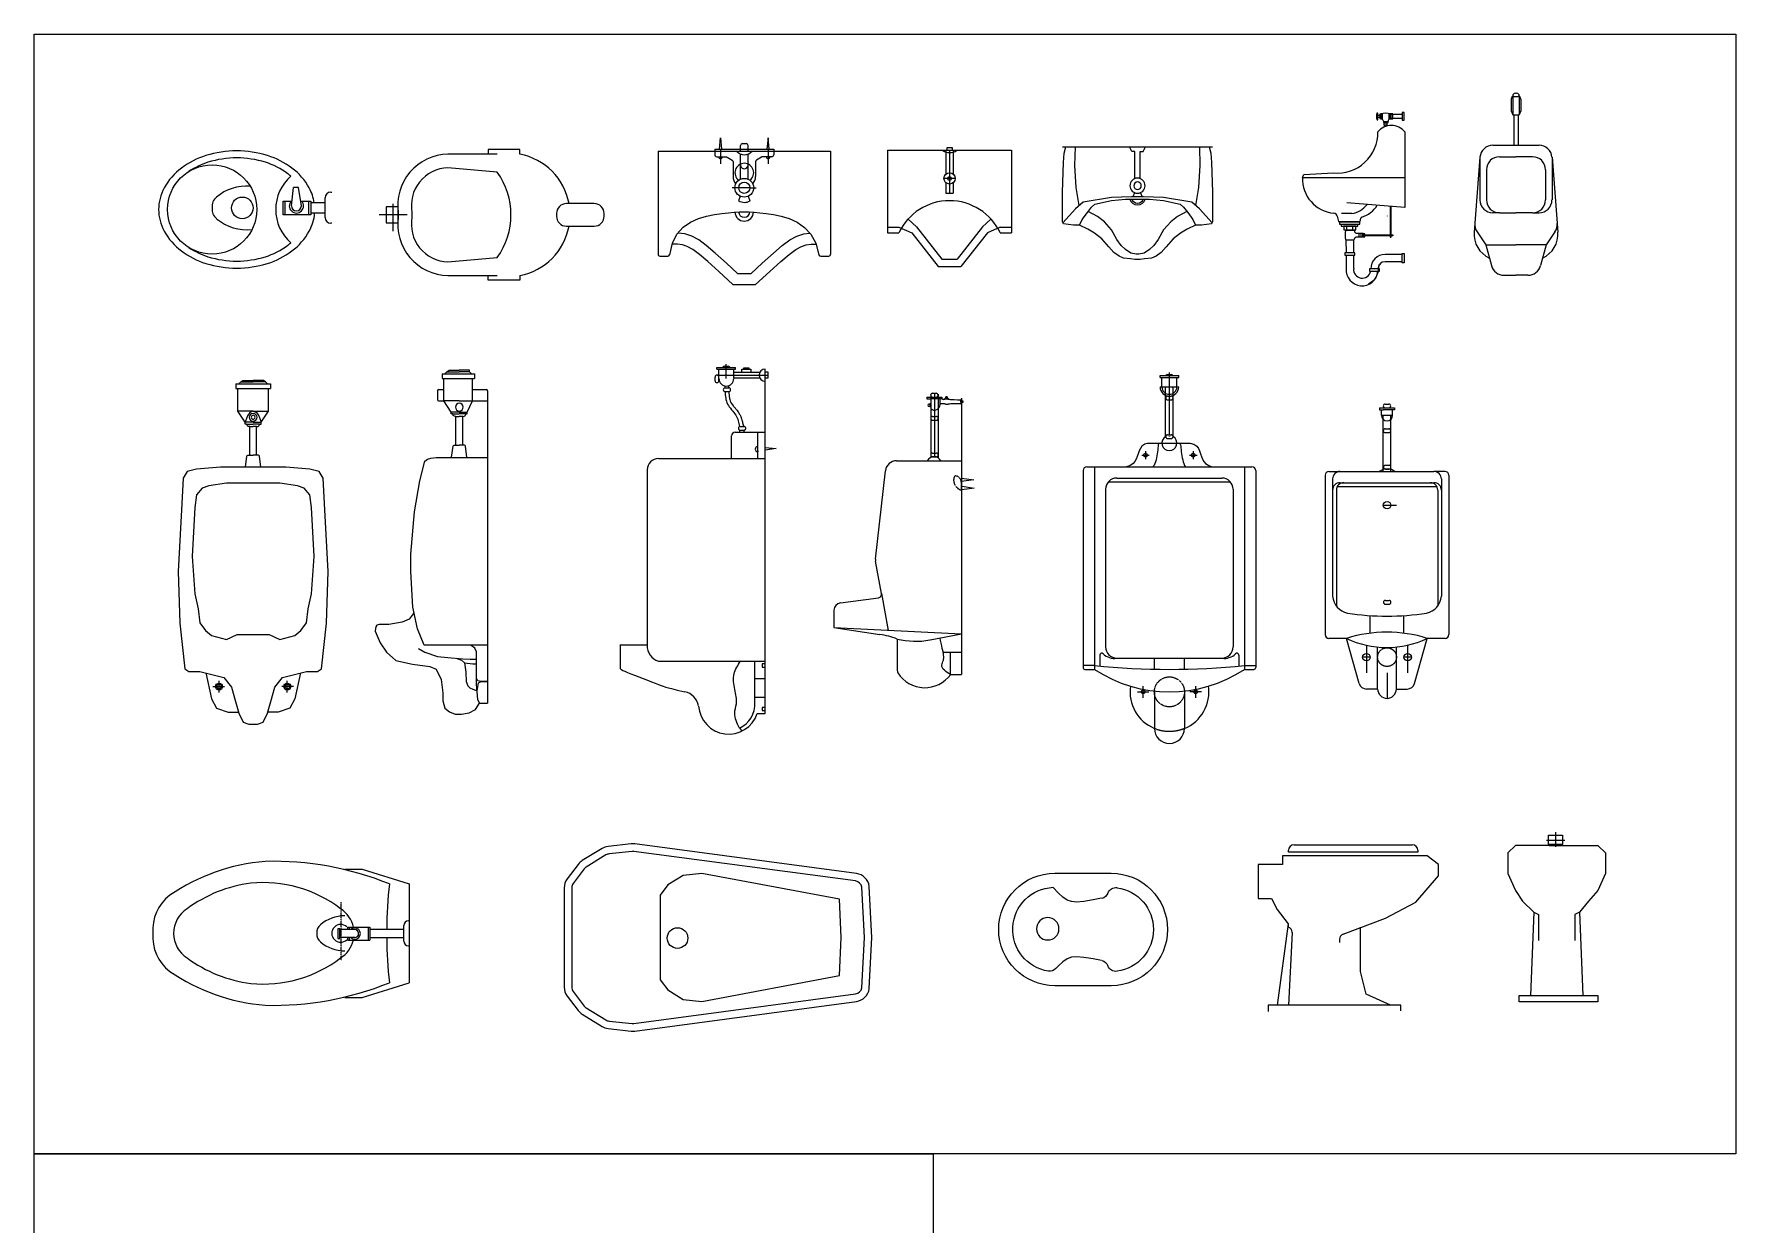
# Model space of a CAD drawing. Header units: inches. Extents: x 242965 to 445791, y 236206 to 423703.
# Drawn here: x 316928 to 321464, y 363710 to 366885 of the extents above; entities that cross this region are included whole.
import ezdxf

# ---------------------------------------------------------------- set-up
doc = ezdxf.new("R2010")
doc.units = ezdxf.units.IN
doc.header["$MEASUREMENT"] = 0
doc.linetypes.add('DASHDOT', pattern=[1, 0.5, -0.25, 0, -0.25])
doc.linetypes.add('HIDDEN', pattern=[0.375, 0.25, -0.125])
doc.layers.add('9', color=251, linetype='Continuous', lineweight=13)
doc.layers.add('TOVL', color=9, linetype='Continuous')

# ---------------------------------------------------------------- blocks, each defined once
blk = doc.blocks.new('A$C06A06DA5')
for p, q in [((314.7, 336), (182.7, 336)), ((374.7, 348), (290.7, 348)), ((290.7, 348), (290.7, 336)), ((374.7, 335.7), (374.7, 348)), ((314.7, 288), (182.7, 299.5)), ((36.4, 203.6), (36.4, 130.7)), ((0, 175.3), (74.9, 175.3)), ((50.7, 180), (50.7, 168)), ((87.2, 180), (87.2, 168)), ((182.7, 48.5), (314.7, 60)), ((182.7, 12), (314.7, 12)), ((290.7, 0), (290.7, 12)), ((374.7, 12.3), (374.7, 0)), ((374.7, 0), (290.7, 0))]:
    blk.add_line(p, q)
blk.add_lwpolyline([(50.6, 195.5), (18.2, 195.5), (18.2, 153), (50.6, 153)], close=True)
blk.add_lwpolyline([(573.1, 204), (499, 204, 0.414214), (472.6, 177.6), (472.6, 170.4, 0.414214), (499, 144), (573.1, 144, 0.414214), (599.5, 170.4), (599.5, 177.6, 0.414214)], format="xyb", close=True)
for centre, radius, start, end in [((186.5, 199), 137.1, 91.577, 187.9502), ((344, 174), 164.6, 10.4995, 79.2573), ((186.6, 198.5), 101, 92.1918, 190.5515), ((155.1, 174), 196.1, 324.4623, 35.5377), ((186.5, 149), 137.1, 172.0498, 268.423), ((186.6, 149.5), 101, 169.4485, 267.8082), ((344, 174), 164.6, 280.7427, 349.5005)]:
    blk.add_arc(centre, radius, start, end)
blk = doc.blocks.new('A$C56D65572')
for p, q in [((163.5, 361), (166.5, 391)), ((166.5, 391), (169.5, 361)), ((220, 356), (220, 371)), ((225, 376), (235, 376)), ((240, 356), (240, 371)), ((293.5, 391), (290.5, 361)), ((296.5, 361), (293.5, 391)), ((0, 356), (460, 356)), ((0, 356), (0, 81)), ((151.5, 361), (308.5, 361)), ((151.5, 361), (151.5, 346)), ((166.5, 361), (166.5, 322.3)), ((200, 327.6), (200, 288.3)), ((220, 281.2), (220, 348)), ((240, 281.2), (240, 347.9)), ((260, 327.6), (260, 288.3)), ((293.5, 361), (293.5, 322.3)), ((308.5, 361), (308.5, 346)), ((460, 356), (460, 81)), ((245, 258.3), (197.7, 258.3)), ((219.3, 235.7), (214.9, 223.6)), ((240.7, 235.7), (245.1, 223.6)), ((245, 258.3), (261.4, 258.3)), ((107.6, 176.3), (129.4, 182.8)), ((129.4, 182.8), (150.8, 187)), ((150.8, 187), (170.5, 189.8)), ((170.5, 189.8), (187.8, 191.8)), ((187.8, 191.8), (203, 193.3)), ((203, 193.3), (216.8, 194.1)), ((216.8, 194.1), (229.8, 194.4)), ((229.8, 194.4), (242.8, 194.1)), ((242.8, 194.1), (256.5, 193.2)), ((256.5, 193.2), (271.4, 191.7)), ((271.4, 191.7), (288.2, 189.6)), ((288.2, 189.6), (307.5, 186.7)), ((307.5, 186.7), (328.3, 182.4)), ((328.3, 182.4), (349.7, 175.9)), ((50.6, 134.5), (67, 153)), ((67, 153), (86.4, 166.7)), ((86.4, 166.7), (107.6, 176.3)), ((349.7, 175.9), (370.7, 166.2)), ((370.7, 166.2), (390.1, 152.6)), ((390.1, 152.6), (407, 134.1)), ((31.1, 79.6), (38.2, 110.3)), ((38.2, 110.3), (50.6, 134.5)), ((407, 134.1), (420.3, 110.1)), ((420.3, 110.1), (428.9, 79.6)), ((5, 76), (26.3, 76)), ((5, 76), (26.3, 76)), ((433.7, 76), (455, 76)), ((211.6, 30), (248.4, 30)), ((199.8, 0), (260.2, 0))]:
    blk.add_line(p, q)
for points in [[(156.5, 341), (181.6, 341, -0.14153), (184.3, 340.2), (197.7, 331.8, -0.257583), (200, 327.6), (200, 288.3)], [(303.5, 341), (278.4, 341, 0.14153), (275.7, 340.2), (262.3, 331.8, 0.257583), (260, 327.6), (260, 288.3)]]:
    blk.add_lwpolyline(points, format="xyb")
for points in [[(211.6, 30), (182.5, 57.1), (152.6, 84.1), (128.8, 104.2), (108.7, 119), (90, 129.3), (71.7, 135.3), (54.1, 137.6), (53.3, 137.6)], [(248.4, 30), (277.5, 57.1), (307.4, 84.1), (331.2, 104.2), (351.3, 119), (370, 129.3), (388.3, 135.3), (404, 137.4)], [(199.8, 0), (162.2, 35), (132.9, 61.5), (110.2, 80.6), (92.5, 93.6), (77.9, 101.7), (65, 106), (51.9, 107.6), (37, 107.9)], [(260.2, 0), (297.8, 35), (327.1, 61.5), (349.8, 80.6), (367.5, 93.6), (382.1, 101.7), (395, 106), (408.1, 107.6), (420.9, 107.9)]]:
    blk.add_lwpolyline(points)
for radius in [25, 15]:
    blk.add_circle((230, 258.3), radius)
for centre, radius, start, end in [((225, 371), 5, 90, 180), ((235, 371), 5, 0, 90), ((156.5, 346), 5, 180, 270), ((166.5, 341), 5, 180, 0), ((230, 298.4), 25, 306.7416, 233.2584), ((230.1, 372.9), 26.8, 218.9134, 321.0866), ((230, 319.1), 10.2, 167.6079, 12.3921), ((293.5, 341), 5, 180, 0), ((303.5, 346), 5, 270, 0), ((230, 288.3), 30, 180, 220.7514), ((230, 288.3), 30, 319.2486, 0), ((229.8, 194.4), 25, 182.353, 357.4397), ((230.5, 248.9), 29.7, 238.3703, 299.8209), ((229.8, 194.4), 15, 181.5234, 358.6085), ((5, 81), 5, 180, 270), ((26.3, 81), 5, 270, 343.285), ((433.7, 81), 5, 196.715, 270), ((455, 81), 5, 270, 0)]:
    blk.add_arc(centre, radius, start, end)
blk = doc.blocks.new('A$C2C426C56')
for p, q in [((0, 310), (330, 310)), ((0, 310), (0, 90)), ((155, 310), (155, 246.2)), ((165, 310), (165, 195.4)), ((175, 310), (175, 246.2)), ((330, 310), (330, 90)), ((180, 235.1), (150, 235.1)), ((155, 223.9), (155, 195.4)), ((155, 195.4), (175, 195.4)), ((175, 223.9), (175, 195.4)), ((0, 105), (30, 105)), ((300, 105), (330, 105)), ((0, 90), (30, 90)), ((300, 90), (330, 90)), ((144.7, 20), (185.3, 20)), ((135, 0), (195, 0))]:
    blk.add_line(p, q)
for points in [[(172.5, 310), (172.5, 316.6), (157.9, 316.6), (157.9, 310)], [(30, 105), (64.2, 90), (135, 0)], [(54.7, 126.9), (76.8, 106.3), (144.7, 20)], [(275.3, 126.9), (253.2, 106.3), (185.3, 20)], [(300, 105), (265.8, 90), (195, 0)]]:
    blk.add_lwpolyline(points)
for radius in [15, 5]:
    blk.add_circle((165, 235.1), radius)
for centre, radius, start, end in [((165.4, 335.4), 31.5, 233.9379, 306.0621), ((165, 26.5), 149.2, 25.2004, 154.7996)]:
    blk.add_arc(centre, radius, start, end)
blk = doc.blocks.new('A$C69415AFC')
for p, q in [((185, 288.1), (178.3, 300)), ((192.8, 288.1), (185, 288.1)), ((192.8, 215.5), (192.8, 288.1)), ((207.2, 215.5), (207.2, 288.1)), ((207.2, 288.1), (215, 288.1)), ((215, 288.1), (221.7, 300))]:
    blk.add_line(p, q)
for points in [[(390.6, 300), (395.1, 283.5), (397.6, 258.6), (400, 179.4), (400, 100.9), (397.6, 95), (370.6, 91.4), (354.5, 91.9), (332, 80.8), (314.6, 69.8), (294.8, 55.1), (276.4, 33.5), (263.1, 18.4), (249.3, 8.7), (237.3, 3.8), (218.7, 1.3), (207.2, 0), (200, 0), (192.8, 0), (181.3, 1.3), (162.7, 3.8), (150.7, 8.7), (136.9, 18.4), (123.6, 33.5), (105.2, 55.1), (85.4, 69.8), (68, 80.8), (45.5, 91.9), (29.4, 91.4), (2.4, 95), (0, 100.9), (0, 179.4), (2.4, 258.6), (4.9, 283.5), (9.4, 300)], [(0, 300), (200, 300), (400, 300)], [(44.9, 143.7), (36.2, 192.2), (33.1, 250.3), (34.3, 300)], [(355.1, 143.7), (363.8, 192.2), (366.9, 250.3), (365.7, 300)], [(398.8, 98), (365, 134.7), (344.6, 153.2), (269.2, 165.4), (216.2, 167.3), (200, 167.3), (183.8, 167.3), (130.8, 165.4), (55.4, 153.2), (35, 134.7), (1.2, 98)], [(45.5, 91.9), (52.9, 106.6), (66.3, 125.2), (77.8, 139.2), (86.1, 147.5), (130.8, 157.1), (167.9, 160.9), (200, 160.9), (232.1, 160.9), (269.2, 157.1), (313.9, 147.5), (322.2, 139.2), (333.7, 125.2), (347.1, 106.6), (354.5, 91.9)], [(192.2, 178.1), (187.3, 167.3)], [(207.8, 178.1), (212.7, 167.3)], [(331.4, 127.9), (306.9, 114.3), (288.4, 100.2), (269.2, 79.2), (255.1, 53.6), (243.6, 37), (232.1, 26.8), (218.1, 17.2), (203.4, 14), (200, 14), (196.6, 14), (181.9, 17.2), (167.9, 26.8), (156.4, 37), (144.9, 53.6), (130.8, 79.2), (111.6, 100.2), (93.1, 114.3), (68.6, 127.9)]]:
    blk.add_lwpolyline(points)
for points in [[(200, 176.6, 1), (200, 216.8, 1)], [(200, 206.8, 1), (200, 186.6, 1)]]:
    blk.add_lwpolyline(points, format="xyb", close=True)
for points in [[(179.2, 160.9, 0.329592), (200, 145.5, 0.329592), (220.8, 160.9, 0.329592)], [(184.5, 160.9, 0.30411), (200, 150.5, 0.30411), (215.5, 160.9)]]:
    blk.add_lwpolyline(points, format="xyb")
blk = doc.blocks.new('A$C2C8B6309')
for p, q in [((225.9, 460.3), (223.9, 460.3)), ((225.9, 442.4), (225.9, 460.3)), ((225.9, 454.6), (230.5, 454.6)), ((225.9, 449.4), (225.9, 453.9)), ((230.5, 454.6), (230.5, 448.7)), ((233.7, 458.6), (233.7, 444.5)), ((237, 458.6), (237, 444.1)), ((256, 444.1), (256, 458.6)), ((259.3, 444.5), (259.3, 458.1)), ((290, 456.5), (259.3, 456.5)), ((223.9, 442.4), (225.9, 442.4)), ((230.5, 448.7), (225.9, 448.7)), ((233.7, 444.5), (235.8, 444.5)), ((240.3, 439), (240.3, 435.2)), ((240.3, 437.6), (252.7, 437.6)), ((240.3, 435.2), (252.7, 435.2)), ((243, 423.7), (243, 429.1)), ((249.2, 425.9), (249.2, 429.1)), ((252.7, 435.2), (252.7, 439)), ((257.2, 444.5), (259.3, 444.5)), ((290, 446.1), (259.3, 446.1)), ((297.5, 409.9), (297.5, 208.8)), ((0, 288.6), (0, 288.6)), ((24.6, 288.6), (27.9, 296.4)), ((24.6, 288.6), (297.5, 288.6)), ((27.9, 296.4), (107.7, 300.6)), ((117.5, 185.3), (121, 171)), ((156.5, 192.8), (129, 192.8)), ((297.5, 208.8), (143.3, 220.8)), ((258.6, 211.8), (258.6, 136.1)), ((261.4, 136.1), (261.4, 211.7)), ((121, 171), (178.3, 171)), ((137.5, 159), (137.5, 158.5)), ((163.1, 147.2), (139.5, 147.2)), ((141, 148.9), (141, 147.2)), ((143.1, 148.9), (143.1, 158.5)), ((158.8, 148.9), (158.8, 158.5)), ((161.1, 148.9), (161.1, 147.2)), ((163.1, 146.1), (163.1, 147.2)), ((163.9, 159), (163.9, 158.5)), ((167.7, 140.4), (186.6, 140.4)), ((174.9, 140.4), (174.9, 129.4)), ((178.3, 171), (180.6, 180.1)), ((180.1, 140.4), (180.1, 129.4)), ((184.7, 140.4), (184.7, 129.4)), ((186.6, 140.4), (186.6, 129.4)), ((139.5, 122), (161.3, 122)), ((140.3, 122), (141, 87.7)), ((160.5, 122), (161.1, 87.7)), ((186.6, 129.4), (167.1, 129.4)), ((191.2, 136.1), (243.6, 136.1)), ((243.6, 132.8), (191.2, 132.8)), ((243.6, 136.1), (265.1, 136.1)), ((265.1, 132.8), (243.6, 132.8)), ((258.6, 132.8), (258.6, 129.5)), ((258.6, 129.5), (261.4, 129.5)), ((261.4, 129.5), (261.4, 132.8)), ((265.1, 136.1), (265.1, 132.8)), ((141, 81.8), (141, 46)), ((161.1, 81.8), (161.1, 46)), ((228, 56.9), (225.2, 34.2)), ((290.7, 83.3), (244.9, 83.3)), ((290.7, 64.1), (244.9, 64.1)), ((209.9, 10.3), (200.2, 4.2)), ((206.6, 39.3), (206.6, 37.3)), ((206.6, 37.3), (206.6, 38.7)), ((225.8, 39.3), (225.8, 38.7))]:
    blk.add_line(p, q)
for points in [[(232.4, 446.1), (232.4, 457.2), (230.5, 457.2), (230.5, 446.1)], [(260.6, 457.9), (260.6, 444.8), (265.1, 444.8), (265.1, 457.9)], [(295.9, 441.6), (295.9, 461.5), (290, 461.5), (290, 441.6)], [(241.6, 433.7), (241.6, 429.1), (250.8, 429.1), (250.8, 433.7)], [(123.3, 169.8), (123.3, 164.1), (177.7, 164.1), (177.7, 169.8)], [(127.8, 163), (127.8, 159), (172.6, 159), (172.6, 163)], [(135.3, 158.5), (135.3, 148.9), (166.7, 148.9), (166.7, 158.5)], [(187.3, 138.7), (187.3, 130.8), (191.2, 130.8), (191.2, 138.7)], [(137.6, 87.7), (137.6, 81.8), (164.4, 81.8), (164.4, 87.7)], [(295.9, 86.4), (295.9, 60.9), (290.7, 60.9), (290.7, 86.4)], [(203, 45.2), (203, 39.3), (229.8, 39.3), (229.8, 45.2)]]:
    blk.add_lwpolyline(points, close=True)
blk.add_polyline3d([(209.9, 10.3, 0), (220.3, 20.5, 0), (225.2, 34.2, 0)])
for centre, radius, start, end in [((247.6, 451.3), 26, 161.3382, 198.2804), ((223.9, 459.3), 1.04, 90, 161.3382), ((245.5, 404.8), 55, 75.4745, 102.282), ((117, 408.9), 108.7, 265.125, 0.5352), ((223.9, 443.5), 1.04, 198.2804, 270), ((261.6, 382.3), 45.3, 37.5229, 142.4771), ((234.8, 439.1), 5.45, 358.586, 79.9978), ((258.2, 439.1), 5.45, 100.0022, 181.414), ((116.4, 284.9), 91.9, 177.6768, 264.9746), ((108, 183.6), 9.7, 9.9394, 87.7175), ((148, 252.6), 60.5, 278.0637, 323.515), ((183.5, 180.1), 2.87, 101.1358, 180), ((162.2, 252.1), 72.3, 286.6563, 328.6735), ((246.9, 186.1), 4.5, 350.7844, 0), ((195.1, 134.5), 57, 167.0992, 192.5845), ((168.8, 146), 5.72, 178.4268, 258.5382), ((171.1, 120.3), 9.91, 113.5688, 170.0837), ((183.4, 42.4), 42.5, 175.1413, 355.0093), ((184, 43.3), 23, 173.3959, 348.3353), ((244.9, 44.9), 38.3, 90, 180), ((244.9, 44.9), 19.1, 90, 180)]:
    blk.add_arc(centre, radius, start, end)
blk = doc.blocks.new('A$C1FBA6419')
for p, q in [((178.5, 907.4), (178.5, 895)), ((264.9, 907.4), (264.9, 895)), ((166.1, 862), (166.1, 838)), ((169.1, 865), (183.5, 865)), ((259.9, 865), (297, 865)), ((300, 862), (300, 29.1)), ((169.1, 835), (185.6, 835)), ((224.4, 835), (183.5, 835)), ((224.4, 835), (259.9, 835)), ((259.9, 835), (300, 835)), ((224.4, 805), (203, 805)), ((224.4, 805), (245.8, 805)), ((255.9, 182.9), (245.9, 184)), ((265.8, 176.2), (255.9, 182.9)), ((216.4, 148.9), (230.4, 144.1)), ((230.4, 144.1), (238.1, 136.4)), ((238.1, 136.4), (260.3, 134.2)), ((253.6, 146.3), (270.3, 146.3)), ((270.3, 166.3), (265.8, 176.2)), ((270.3, 80), (270.3, 166.3)), ((260.3, 134.2), (270.3, 134.2)), ((270.3, 95.5), (270.3, 114.3)), ((273.6, 88.8), (270.3, 95.5)), ((180.1, 56.4), (180.1, 35.7)), ((263.6, 75.5), (263.6, 75.5)), ((273.6, 39), (270.3, 80)), ((271.7, 61.9), (275.8, 83.3)), ((282.4, 86.6), (273.6, 88.8)), ((275.8, 83.3), (282.4, 86.6)), ((282.4, 86.6), (300, 86.6)), ((300, 86.6), (282.4, 86.6)), ((180.1, 35.7), (186.1, 15.8)), ((186.1, 15.8), (198.3, 5.8)), ((198.3, 5.8), (213.8, 0)), ((230.4, 0), (250.3, 3.6)), ((250.3, 3.6), (268, 12.5)), ((268, 12.5), (278, 29.1)), ((278, 29.1), (273.6, 39)), ((278, 29.1), (300, 29.1)), ((213.8, 0), (230.4, 0))]:
    blk.add_line(p, q)
for points in [[(178.5, 907.4), (224.4, 907.4), (264.9, 907.4)], [(186.2, 907.4), (191.4, 912.6), (224.4, 912.6)], [(191.4, 912.6), (197.1, 916.8), (224.4, 916.8)], [(252, 912.6), (251.7, 916.8), (224.4, 916.8)], [(257.2, 907.4), (252, 912.6), (224.4, 912.6)], [(178.5, 895), (224.4, 895), (264.9, 895)], [(207.1, 800.2), (203, 800.2), (203, 805), (183.5, 835), (183.5, 895)], [(241.7, 800.2), (245.8, 800.2), (245.8, 805), (259.9, 835), (259.9, 895)], [(215.3, 793.4), (211.2, 793.9), (208, 796.1), (207.1, 800.2), (224.4, 800.2)], [(215.3, 717.1), (215.3, 793.4), (224.4, 793.4)], [(233.5, 793.4), (237.6, 793.9), (240.8, 796.1), (241.7, 800.2), (224.4, 800.2)], [(233.5, 717.1), (233.5, 793.4), (224.4, 793.4)], [(300, 184), (130.9, 184), (112.8, 227.1), (100.7, 285.5), (95, 380.1), (95, 426.4), (104.7, 539.1), (118.8, 621.7), (132.6, 674.2), (139.6, 680), (148.2, 682.7), (162.6, 684), (300, 684)], [(103.7, 271.2), (90.7, 253.3), (72.5, 245.2), (36.3, 239.2), (11, 239), (4.9, 236.9), (1.8, 232.9), (1, 228.1), (0, 221.6), (13.4, 190.5), (30.7, 165.6), (55.6, 142.6), (99.6, 133), (145.6, 127.3), (162.8, 119.6), (176.3, 92.8), (180.1, 56.4)], [(116.1, 175.2), (132.8, 164.8), (166.2, 154.1), (193.9, 150.8), (233.7, 147.5), (253.6, 146.3)], [(238.1, 136.4), (241.8, 112.1), (243, 87.4), (247.2, 75.6), (252.8, 70), (260.4, 66.2), (268, 63.9), (271.5, 64.3)]]:
    blk.add_lwpolyline(points)
for points in [[(204, 685), (207.7, 714.5, -0.378986), (210.6, 717.1), (224.4, 717.1)], [(244.8, 685), (241.2, 714.5, 0.378986), (238.2, 717.1), (224.4, 717.1)]]:
    blk.add_lwpolyline(points, format="xyb")
for centre, radius, start, end in [((169.1, 862), 3, 90, 180), ((297, 862), 3, 0, 90), ((169.1, 838), 3, 180, 270), ((224.4, 818.4), 10.3, 90, 270), ((224.4, 818.4), 10.3, 270, 90)]:
    blk.add_arc(centre, radius, start, end)
blk = doc.blocks.new('A$C16D67182')
for p, q in [((259.1, 977.5), (308.9, 977.5)), ((259.1, 972.5), (259.1, 977.5)), ((259.1, 972.5), (308.9, 972.5)), ((264.1, 940.9), (264.1, 972.5)), ((264.1, 956.6), (394.7, 956.6)), ((279, 980.2), (288.9, 980.2)), ((284, 947.5), (284, 985.6)), ((303.9, 949.4), (303.9, 972.5)), ((303.9, 964.4), (373.6, 964.4)), ((308.9, 972.5), (308.9, 977.5)), ((387.7, 54.8), (387.7, 972.7)), ((254.2, 941.8), (254.2, 951.6)), ((254.2, 941.8), (254.2, 949.9)), ((264.2, 941.8), (264.2, 951.6)), ((280.8, 922.9), (280.8, 928)), ((280.8, 922.9), (288.9, 922.9)), ((280.8, 922.9), (290.6, 922.9)), ((280.8, 912.9), (290.6, 912.9)), ((290.8, 922.9), (290.8, 928.9)), ((303.9, 949.4), (373.2, 949.4)), ((321.2, 819.9), (331.1, 819.9)), ((297.7, 734.5), (297.7, 794.5)), ((307.7, 804.5), (387.7, 804.5)), ((319.6, 809.9), (319.6, 804.5)), ((321.2, 809.9), (331.1, 809.9)), ((331.1, 809.9), (331.1, 804.5)), ((367.7, 734.5), (367.7, 804.5)), ((103.1, 734.5), (387.7, 734.5)), ((367.7, 766), (369, 765.9)), ((369.9, 753.4), (367.7, 753.1)), ((387.7, 764.1), (416.7, 761.3)), ((416.7, 761.3), (387.7, 756.4)), ((73.1, 704.5), (73.1, 236.5)), ((73.1, 236.5), (0, 236.5)), ((1.9, 173.5), (1.9, 236.5)), ((103.1, 194.5), (387.7, 194.5)), ((360.3, 84.2), (360.3, 194.5)), ((1.9, 173.5), (4.6, 171.7)), ((4.6, 171.7), (8.6, 169.6)), ((8.6, 169.6), (13.9, 167.2)), ((13.9, 167.2), (20.9, 164.3)), ((20.9, 164.3), (29.6, 160.8)), ((29.6, 160.8), (39.7, 156.8)), ((39.7, 156.8), (50.8, 152.4)), ((50.8, 152.4), (62.3, 148)), ((62.3, 148), (73.8, 143.5)), ((73.8, 143.5), (84.8, 139.3)), ((84.8, 139.3), (94.8, 135.5)), ((387.7, 147), (360.3, 147)), ((94.8, 135.5), (103.4, 132.2)), ((103.4, 132.2), (110.2, 129.6)), ((110.2, 129.6), (115.6, 127.6)), ((115.6, 127.6), (119.8, 126)), ((119.8, 126), (123.3, 124.8)), ((123.3, 124.8), (126.5, 123.9)), ((126.5, 123.9), (129.8, 123)), ((129.8, 123), (133.5, 122.1)), ((133.5, 122.1), (138.1, 121)), ((138.1, 121), (143.8, 119.7)), ((143.8, 119.7), (150.5, 118.1)), ((150.5, 118.1), (157.9, 116.3)), ((157.9, 116.3), (165.6, 114.4)), ((165.6, 114.4), (173.3, 112.5)), ((387.7, 97.6), (360.3, 97.6)), ((366.4, 54.8), (387.7, 54.8)), ((318.8, 16), (325.8, 8.3))]:
    blk.add_line(p, q)
for points in [[(325.7, 964.4), (325.7, 972.6), (349.1, 972.6), (349.1, 964.4)], [(331.1, 972.6), (331.1, 976), (344, 976), (344, 972.6)], [(387.7, 965.1), (394.7, 965.1), (394.7, 948.4), (387.7, 948.4)], [(387.7, 187.2), (379.3, 187.2), (379.3, 178.4), (387.7, 178.4)], [(387.7, 71.1), (379.3, 71.1), (379.3, 62.3), (387.7, 62.3)]]:
    blk.add_lwpolyline(points)
for centre, radius, start, end in [((259.2, 951.6), 5, 0, 180), ((279, 975.2), 5, 90, 151.8332), ((288.9, 975.2), 5, 28.1668, 90), ((387.7, 956.6), 16.2, 90, 270), ((259.2, 941.8), 5, 180, 0), ((284, 947.5), 19.8, 180, 0), ((280.8, 917.9), 5, 90, 270), ((290.6, 917.9), 5, 270, 90), ((321.2, 814.9), 5, 90, 270), ((331.1, 814.9), 5, 270, 90), ((307.7, 794.5), 10, 90, 180), ((103.1, 704.5), 30, 90, 180), ((367.7, 759.5), 6.48, 90, 270), ((115.4, 235), 42.3, 177.9322, 253.1432), ((164, 66.4), 47.1, 10.2743, 78.6136), ((290.3, 80.1), 80.2, 183.8488, 341.5746), ((290.3, 80.1), 70.2, 293.9354, 3.3039)]:
    blk.add_arc(centre, radius, start, end)
for points in [[(280.8, 912.9), (287.2, 879.6), (309.5, 849.8), (319.6, 819.6)], [(318.8, 16), (306.5, 55.9), (310.8, 80.3), (306.5, 119.1), (305, 160.7), (322.3, 194.5)]]:
    blk.add_spline(points, degree=3)
blk.add_open_spline([(290.8, 912.9), (291, 909.7), (291.2, 906.6), (291.8, 900.5), (292.1, 897.5), (293.1, 892.4), (293.7, 890.3), (294.6, 887.5), (294.9, 886.7), (295.4, 885.5), (295.6, 885), (296.1, 884.2), (296.2, 883.8), (296.7, 883.1), (296.9, 882.7), (297.6, 881.5), (298.1, 880.7), (299.8, 878.2), (301.2, 876.4), (304.3, 872.6), (306, 870.7), (309.5, 866.6), (311.4, 864.4), (314.2, 860.8), (315.2, 859.4), (316.7, 857.2), (317.2, 856.5), (318, 855.1), (318.4, 854.5), (319.1, 853.2), (319.5, 852.6), (320.5, 850.7), (321.1, 849.4), (322.8, 845.5), (323.8, 842.9), (325.5, 837.7), (326.2, 835.2), (327.8, 828.9), (328.6, 825.3), (329.4, 821.8)], degree=3, knots=[0.582152, 0.582152, 0.582152, 0.582152, 9.86686, 9.86686, 19.73372, 19.73372, 27.858623, 27.858623, 31.061551, 31.061551, 33.210301, 33.210301, 34.96852, 34.96852, 36.726738, 36.726738, 40.243176, 40.243176, 48.038059, 48.038059, 55.832943, 55.832943, 63.627827, 63.627827, 68.171887, 68.171887, 70.411912, 70.411912, 72.246639, 72.246639, 74.081366, 74.081366, 77.75082, 77.75082, 85.089729, 85.089729, 92.428638, 92.428638, 103.016292, 103.016292, 103.016292, 103.016292])
blk = doc.blocks.new('A$C71854752')
for p, q in [((247.7, 774.2), (247.7, 769.2)), ((247.7, 774.2), (277.7, 774.2)), ((257.8, 781.9), (257.8, 613.3)), ((262.7, 784.3), (272.6, 784.3)), ((262.7, 784.3), (270.8, 784.3)), ((262.7, 774.3), (272.6, 774.3)), ((267.8, 781.9), (267.8, 615)), ((277.7, 774.2), (287.7, 774.2)), ((277.8, 781.9), (277.8, 612.2)), ((287.7, 774.2), (287.7, 769.2)), ((247.7, 769.2), (257.7, 769.2)), ((277.7, 769.2), (257.7, 769.2)), ((287.7, 769.2), (277.7, 769.2)), ((282.7, 754.6), (282.7, 769.2)), ((340.3, 770.9), (340.3, 34.4)), ((263, 722.7), (272.9, 722.7)), ((263, 722.7), (271.1, 722.7)), ((263, 712.7), (272.9, 712.7)), ((167, 604.6), (340.3, 604.6)), ((263, 625), (272.9, 625)), ((263, 625), (271.1, 625)), ((263, 615), (272.9, 615)), ((110.6, 342.2), (137.2, 578)), ((126.9, 250.7), (110.7, 336.8)), ((17.3, 225.6), (118.4, 239.3)), ((126.9, 250.7), (144, 152.3)), ((0, 205.8), (0, 159.6)), ((0, 159.6), (340.3, 143.4)), ((0, 159.6), (122.4, 141.5)), ((256, 126.7), (340.3, 143.4)), ((168.5, 129.2), (168.5, 47.5)), ((168.5, 121.6), (168.5, 47.5)), ((340.3, 92.9), (291.3, 92.9)), ((311, 34.4), (311, 92.6)), ((311, 34.4), (340.3, 34.4))]:
    blk.add_line(p, q)
for points in [[(282.7, 757.5), (286.4, 757.4), (289.5, 757.3), (291.8, 757), (293.7, 756.8), (295.1, 756.5), (296.3, 756.1), (297.2, 755.8), (298, 755.6), (298.7, 755.4), (299.5, 755.2), (300.3, 755.1), (301, 755.1), (301.8, 755.1), (302.6, 755.2), (303.4, 755.4), (304.2, 755.6), (305.1, 755.8), (306.3, 756.1), (308.3, 756.5), (311.2, 756.8), (315.6, 757), (321.6, 757.3), (329.8, 757.4), (337.6, 757.5)], [(287.7, 769.2), (289.4, 768.6), (291, 768.3), (292.3, 768.2), (293.3, 768.3), (294.3, 768.5), (295.1, 768.7), (295.9, 769), (296.7, 769.3), (297.5, 769.5), (298.3, 769.7), (299.1, 769.8), (299.9, 769.8), (300.7, 769.8), (301.5, 769.7), (302.3, 769.5), (303.1, 769.3), (303.9, 769), (305.1, 768.7), (307, 768.3), (309.9, 768), (314.4, 767.7), (320.7, 767.5), (329.2, 767.3), (337.9, 767.3)], [(340.3, 764.5), (343.1, 764.5), (343.1, 759.7), (340.3, 759.7)], [(340.3, 558.4), (372.4, 553.4), (339.4, 549.1)], [(341.5, 536.7), (373.6, 531.7), (340.6, 527.4)]]:
    blk.add_lwpolyline(points)
for centre, radius, start, end in [((262.7, 779.3), 5, 90, 270), ((272.6, 779.3), 5, 270, 90), ((300.2, 766), 6.35, 23.7, 156.7685), ((300, 772.3), 2.9, 348.4977, 195.3748), ((253.4, 752.6), 3.19, 55.2765, 310.274), ((259.9, 752.9), 5.22, 113.8604, 246.1396), ((267.7, 754.6), 15, 228.6774, 0), ((349.7, 762), 12.9, 136.7514, 223.2486), ((263, 717.7), 5, 90, 270), ((272.9, 717.7), 5, 270, 90), ((167, 574.6), 30, 90, 173.5744), ((266.8, 594.6), 20.7, 28.8951, 151.1049), ((263, 620), 5, 90, 270), ((272.9, 620), 5, 270, 90), ((130.5, 339.7), 20, 172.875, 188.3257), ((117.1, 249.2), 10, 277.7081, 8.3257), ((20, 205.8), 20, 97.7081, 180), ((93.7, -58.5), 202, 68.2678, 81.8337), ((218.1, 338.2), 214.8, 256.646, 280.1402), ((188.5, 47.5), 20, 180, 204.4192), ((242.3, 84.7), 85.2, 212.2949, 323.7933)]:
    blk.add_arc(centre, radius, start, end)
at = {"linetype": 'HIDDEN'}
blk.add_spline([(339.5, 540.4), (335.7, 557.8), (322.1, 563.3), (319, 554), (328.9, 532.3), (338.2, 526.8), (340.1, 539.8)], degree=3, dxfattribs=at)
blk.add_spline([(311, 34.4), (287.5, 59.7), (291.7, 72.9), (288.7, 103.6), (283, 132.1)], degree=3)
blk = doc.blocks.new('A$C729A2026')
for p, q in [((98.9, 469.7, -500), (98.9, 438.2, -500)), ((103.1, 476.1, -500), (103.1, 427.7, -500)), ((120.4, 476.1, -500), (120.4, 427.7, -500)), ((124.6, 469.7, -500), (124.6, 438.2, -500)), ((98.9, 438.2, -500), (103.1, 427.7, -500)), ((103.1, 427.7, -500), (120.4, 427.7, -500)), ((106.1, 427.7, -500), (106.1, 346.5, -500)), ((117.4, 427.7, -500), (117.4, 346.5, -500)), ((124.6, 438.2, -500), (120.4, 427.7, -500)), ((50.2, 346.5, -500), (173.2, 346.5, -500)), ((15.7, 314.6, -500), (0, 114.7, -500)), ((15.7, 314.6, -500), (15.7, 200.9, -500)), ((33, 281.2, -500), (33, 200.9, -500)), ((67.6, 315.8, -500), (111.7, 315.8, -500)), ((155.8, 315.8, -500), (111.7, 315.8, -500)), ((190.5, 281.2, -500), (190.5, 200.9, -500)), ((207.8, 314.6, -500), (223.5, 114.7, -500)), ((207.8, 314.6, -500), (207.8, 200.9, -500)), ((67.6, 166.3, -500), (50.3, 166.3, -500)), ((67.6, 166.3, -500), (111.7, 166.3, -500)), ((155.8, 166.3, -500), (111.7, 166.3, -500)), ((155.8, 166.3, -500), (173.1, 166.3, -500)), ((7.9, 115.7, -500), (31.5, 81.4, -500)), ((215.6, 115.7, -500), (191.9, 81.4, -500)), ((31.5, 81.4, -500), (46.5, 25.7, -500)), ((31.5, 81.4, -500), (111.7, 81.4, -500)), ((191.9, 81.4, -500), (111.7, 81.4, -500)), ((191.9, 81.4, -500), (177, 25.7, -500)), ((80, 0, -500), (111.7, 0, -500)), ((143.5, 0, -500), (111.7, 0, -500))]:
    blk.add_line(p, q)
for centre, radius, start, end in [((50.2, 311.8, -500), 34.6, 90, 175.5162), ((173.2, 311.8, -500), 34.6, 4.4838, 90), ((67.6, 281.2, -500), 34.6, 90, 180), ((155.8, 281.2, -500), 34.6, 0, 90), ((50.3, 200.9, -500), 34.6, 180, 270), ((67.6, 200.9, -500), 34.6, 180, 270), ((155.8, 200.9, -500), 34.6, 270, 0), ((173.1, 200.9, -500), 34.6, 270, 0), ((36.4, 135.4, -500), 34.6, 175.5162, 214.5948), ((187.1, 135.4, -500), 34.6, 325.4052, 4.4838), ((69.1, 109.3, -500), 69.3, 175.5162, 246.1404), ((154.4, 109.3, -500), 69.3, 293.8596, 4.4838), ((80, 34.6, -500), 34.6, 195.0191, 270), ((143.5, 34.6, -500), 34.6, 270, 344.9809)]:
    blk.add_arc(centre, radius, start, end)
at = {"layer": 'TOVL'}
for p, q in [((103.1, 478.2, -500), (103.1, 476.6, -500)), ((105.8, 476.6, -500), (117.6, 476.6, -500)), ((110, 485.1, -500), (113.5, 485.1, -500)), ((120.4, 478.2, -500), (120.4, 476.6, -500))]:
    blk.add_line(p, q, dxfattribs=at)
for centre, start, end in [((105.8, 469.7, -500), 90, 180), ((110, 478.2, -500), 90, 180), ((113.5, 478.2, -500), 360, 90), ((117.6, 469.7, -500), 360, 90)]:
    blk.add_arc(centre, 6.93, start, end, dxfattribs=at)
blk = doc.blocks.new('A$C29083AC7')
for p, q in [((154.1, 907.4), (154.1, 895)), ((245.9, 907.4), (245.9, 895)), ((200, 835), (159.1, 835)), ((200, 835), (240.9, 835)), ((200, 805), (178.6, 805)), ((200, 805), (221.4, 805)), ((92.8, 100.4), (123.3, 100.4)), ((109.1, 84.5), (109.1, 115.9)), ((307.2, 100.4), (276.7, 100.4)), ((290.9, 84.5), (290.9, 115.9))]:
    blk.add_line(p, q)
for points in [[(154.1, 907.4), (200, 907.4), (245.9, 907.4)], [(161.8, 907.4), (167, 912.6), (200, 912.6)], [(167, 912.6), (172.7, 916.8), (200, 916.8)], [(233, 912.6), (227.3, 916.8), (200, 916.8)], [(238.2, 907.4), (233, 912.6), (200, 912.6)], [(154.1, 895), (200, 895), (245.9, 895)], [(182.7, 800.2), (178.6, 800.2), (178.6, 805), (159.1, 835), (159.1, 895)], [(217.3, 800.2), (221.4, 800.2), (221.4, 805), (240.9, 835), (240.9, 895)], [(200, 835), (191.4, 830.9), (185.2, 822), (182.3, 814.9), (179.8, 808.3), (178.6, 805)], [(200, 835), (208.6, 830.9), (214.8, 822), (217.7, 814.9), (220.2, 808.3), (221.4, 805)], [(190.9, 793.4), (186.8, 793.9), (183.6, 796.1), (182.7, 800.2), (200, 800.2)], [(190.9, 717.1), (190.9, 793.4), (200, 793.4)], [(209.1, 793.4), (213.2, 793.9), (216.4, 796.1), (217.3, 800.2), (200, 800.2)], [(209.1, 717.1), (209.1, 793.4), (200, 793.4)], [(73.9, 136.9), (88.8, 67.7), (102.1, 43.3), (133.2, 32.2), (161.4, 32.2)], [(326.1, 136.9), (311.2, 67.7), (297.9, 43.3), (266.8, 32.2), (238.6, 32.2)]]:
    blk.add_lwpolyline(points)
for points in [[(200, 0), (211.3, 0), (226.9, 5.6), (238, 30), (246.9, 61.1), (258, 98.8), (277.9, 125), (342.3, 140.9), (371.2, 140.9), (382.3, 147.6), (395.6, 269.7), (400, 407.2), (391.2, 571.5), (386.7, 655.8), (375.6, 673.5), (351.2, 680.2), (286.8, 685), (200, 685), (113.2, 685), (48.8, 680.2), (24.4, 673.5), (13.3, 655.8), (8.8, 571.5), (0, 407.2), (4.4, 269.7), (17.7, 147.6), (28.8, 140.9), (57.7, 140.9), (122.1, 125), (142, 98.8), (153.1, 61.1), (162, 30), (173.1, 5.6), (188.7, 0)], [(200, 642.5), (128.7, 642.5), (82.1, 635.8), (64.3, 629.2), (48.8, 611.4), (44.4, 578.1), (37.7, 447.2), (44.4, 347.3), (53.2, 307.8), (57.7, 270.1), (73.2, 250.1), (88.8, 236.8), (128.7, 225.7), (157.6, 239), (200, 239), (242.4, 239), (271.3, 225.7), (311.2, 236.8), (326.8, 250.1), (342.3, 270.1), (346.8, 307.8), (355.6, 347.3), (362.3, 447.2), (355.6, 578.1), (351.2, 611.4), (335.7, 629.2), (317.9, 635.8), (271.3, 642.5)]]:
    blk.add_lwpolyline(points, close=True)
for points in [[(179.6, 685), (183.2, 714.5, -0.378986), (186.2, 717.1), (200, 717.1)], [(220.4, 685), (216.8, 714.5, 0.378986), (213.8, 717.1), (200, 717.1)]]:
    blk.add_lwpolyline(points, format="xyb")
for centre, radius in [((109.1, 100.4), 9.34), ((109.1, 100.4), 6.34), ((290.9, 100.4), 9.34), ((290.9, 100.4), 6.34)]:
    blk.add_circle(centre, radius)
for radius, start, end in [(10.3, 90, 270), (5.27, 90, 270), (10.3, 270, 90), (5.27, 270, 90)]:
    blk.add_arc((200, 818.4), radius, start, end)
blk = doc.blocks.new('A$C442A5462')
for p, q in [((283.2, 132.7, -500), (287.4, 172, -500)), ((298, 172, -500), (287.4, 172, -500)), ((304.5, 132.7, -500), (298, 172, -500)), ((354.9, 108, -500), (354.9, 150.1, -500)), ((367, 162.3, -500), (369.4, 162.3, -500)), ((265.3, 143.1, -500), (283.2, 143.1, -500)), ((265.3, 113.6, -500), (265.3, 143.1, -500)), ((324.4, 113.6, -500), (265.3, 113.6, -500)), ((269.9, 113.6, -500), (269.9, 143.1, -500)), ((304.5, 143.1, -500), (324.4, 143.1, -500)), ((319.9, 143.1, -500), (319.8, 113.6, -500)), ((324.4, 143.1, -500), (324.4, 113.6, -500)), ((354.9, 139.4, -500), (324.4, 139.4, -500)), ((354.9, 117.3, -500), (324.4, 117.3, -500)), ((369.4, 95.9, -500), (367, 95.9, -500))]:
    blk.add_line(p, q)
at = {"elevation": -500}
for points in [[(331.9, 139.4, 0.088181), (321.2, 170.9, 0.106057), (284.3, 213.4, 0.085827), (232.2, 240, 0.075509), (166.5, 250, 0.075509), (100.9, 240, 0.085827), (48.8, 213.4, 0.106057), (11.8, 170.9, 0.126726), (0, 125, 0.126726), (11.8, 79.1, 0.106057), (48.8, 36.6, 0.085827), (100.9, 10, 0.075509), (166.5, 0, 0.075509)], [(281.7, 196.2, 0.017476), (275.3, 201.4, 0.085827), (227.7, 225.7, 0.075509), (166.5, 235, 0.075509), (105.3, 225.7, 0.072574), (64.5, 206.2, 0.039619)], [(166.5, 0, 0.075509), (232.2, 10, 0.085827), (284.3, 36.6, 0.106057), (321.2, 79.1, 0.106073), (332.7, 117.3, 0.126726)], [(64.5, 43.8, 0.072574), (105.3, 24.3, 0.075509), (166.5, 15, 0.075509)], [(166.5, 15, 0.075509), (227.7, 24.3, 0.085827), (275.3, 48.6, 0.017476), (281.7, 53.8, 0.126726)]]:
    blk.add_lwpolyline(points, format="xyb", dxfattribs=at)
for centre, radius in [((114.1, 125, -500), 95.1), ((178.5, 128.4, -500), 23.1)]:
    blk.add_circle(centre, radius)
for centre, radius, start, end in [((344.8, 125, -500), 95.1, 131.563, 228.437), ((140.5, 131, -500), 26.6, 129.8111, 184.9288), ((188.7, 73.2, -500), 101.9, 86.446, 129.8111), ((367, 150.1, -500), 12.2, 90, 180), ((140.5, 125.9, -500), 26.6, 175.0712, 230.1889), ((293.8, 132.7, -500), 15.2, 136.8143, 43.1857), ((293.8, 132.7, -500), 10.6, 180, 0), ((188.7, 183.7, -500), 101.9, 230.1889, 275.818), ((367, 108, -500), 12.2, 180, 270)]:
    blk.add_arc(centre, radius, start, end)
blk = doc.blocks.new('A$C1D8715BA')
for p, q in [((205.2, 980.4), (255, 980.4)), ((205.2, 975.4), (205.2, 980.4)), ((205.2, 975.4), (255, 975.4)), ((210.2, 950.4), (210.2, 975.4)), ((225.1, 983), (234.9, 983)), ((230, 950.4), (230, 988.5)), ((250, 950.4), (250, 975.4)), ((255, 975.4), (255, 980.4)), ((205.2, 950.4), (254.8, 950.4)), ((220, 817.7), (220, 950.4)), ((225.1, 925.8), (234.9, 925.8)), ((225.1, 915.8), (234.9, 915.8)), ((230, 822), (230, 950.4)), ((240, 817.7), (240, 950.4)), ((225.1, 822.7), (234.9, 822.7)), ((166.5, 778.9), (166.5, 758.1)), ((174.7, 800.4), (205.1, 800.4)), ((205.1, 800.4), (285.3, 800.4)), ((225.1, 812.7), (234.9, 812.7)), ((293.5, 778.9), (293.5, 758.1)), ((0, 727.4), (0, 202.4)), ((10, 737.4), (184.8, 737.4)), ((30, 737.4), (30, 197.4)), ((156.4, 768.4), (176.5, 768.4)), ((184.8, 737.4), (450, 737.4)), ((283.5, 768.4), (303.8, 768.4)), ((430, 737.4), (430, 197.4)), ((460, 727.4), (460, 202.4)), ((67.6, 697.4), (392.4, 697.4)), ((90, 707.4), (370, 707.4)), ((60, 677.4), (60, 257.4)), ((400, 677.4), (400, 257.4)), ((45, 235.5), (45, 205.9)), ((90, 227.4), (370, 227.4)), ((190, 197.8), (190, 227.4)), ((270, 197.8), (270, 227.4)), ((415, 235.5), (415, 205.9)), ((30, 207.4), (0, 207.4)), ((5, 197.4), (30, 197.4)), ((430, 207.4), (460, 207.4)), ((430, 197.4), (455, 197.4)), ((144.7, 137.4), (175.3, 137.4)), ((160, 121.8), (160, 152.4)), ((190, 139.6), (190, 40.3)), ((270, 139.6), (270, 40.3)), ((315.3, 137.4), (284.7, 137.4)), ((300, 121.8), (300, 152.4))]:
    blk.add_line(p, q)
for centre in [(166.5, 768.4), (293.5, 768.4), (160, 137.4), (300, 137.4)]:
    blk.add_circle(centre, 5)
at = {"linetype": 'HIDDEN'}
blk.add_circle((230, 137.4), 40, dxfattribs=at)
for centre, radius, start, end in [((225.1, 978), 5, 90, 151.8332), ((234.9, 978), 5, 28.1668, 90), ((230, 950.4), 24.8, 180, 0), ((230, 950.4), 19.8, 180, 0), ((225.1, 920.8), 5, 90, 270), ((234.9, 920.8), 5, 170.3919, 189.6081), ((225.1, 920.8), 5, 350.3919, 9.6081), ((234.9, 920.8), 5, 270, 90), ((230, 800.4), 20, 119.7677, 60.2323), ((225.1, 817.7), 5, 90, 270), ((234.9, 817.7), 5, 170.3919, 189.6081), ((225.1, 817.7), 5, 350.3919, 9.6081), ((234.9, 817.7), 5, 270, 90), ((205.1, 795.4), 5, 90, 176.5679), ((254.9, 795.4), 5, 3.4321, 90), ((10, 727.4), 10, 90, 180), ((184.8, 742.4), 5, 270, 339.4045), ((275.2, 742.4), 5, 200.5955, 270), ((450, 727.4), 10, 0, 90), ((90, 677.4), 30, 90, 180), ((370, 677.4), 30, 0, 90), ((50, 235.5), 5, 44.0449, 180), ((82.5, 267), 40.3, 224.0449, 280.6643), ((90, 257.4), 30, 180, 270), ((370, 257.4), 30, 270, 0), ((377.5, 267), 40.3, 259.3357, 315.9551), ((410, 235.5), 5, 0, 135.9551), ((5, 202.4), 5, 180, 270), ((230, 2202.4), 2005, 264.2752, 275.7248), ((230, 500.7), 363.3, 236.6015, 303.3985), ((455, 202.4), 5, 270, 0), ((230.2, 137.1), 105, 171.6919, 247.4767), ((230.2, 137.1), 105, 292.2622, 9.1057), ((230, 40), 40, 180, 0)]:
    blk.add_arc(centre, radius, start, end)
blk.add_arc((230, 137.4), 105, 247.6073, 292.3927, dxfattribs=at)
for points in [[(174.7, 800.4), (162, 796.3), (133.4, 745.9), (116, 737.4)], [(285.3, 800.4), (298, 796.3), (326.6, 745.9), (344, 737.4)]]:
    blk.add_spline(points, degree=3)
for points in [[(200.1, 795.7), (199.9, 793.1), (198.8, 776.2), (195.7, 757.5), (190.1, 742.4), (189.5, 740.6)], [(259.9, 795.7), (260.1, 793.1), (261.2, 776.2), (264.3, 757.5), (269.9, 742.4), (270.5, 740.6)]]:
    blk.add_open_spline(points, degree=3, knots=[4.711393, 4.711393, 4.711393, 4.711393, 12.625454, 55.270979, 60.906145, 60.906145, 60.906145, 60.906145])
blk = doc.blocks.new('A$C527C5817')
for p, q in [((145, 774.6), (175, 774.6)), ((145, 774.6), (145, 769.6)), ((160, 784.6), (169.9, 784.6)), ((160, 784.6), (168.1, 784.6)), ((160, 774.6), (169.9, 774.6)), ((175, 774.6), (185, 774.6)), ((185, 774.6), (185, 769.6)), ((145, 769.6), (155, 769.6)), ((150, 755), (150, 769.6)), ((150, 755), (180, 755)), ((175, 769.6), (155, 769.6)), ((155, 605), (155, 755)), ((185, 769.6), (175, 769.6)), ((175, 605), (175, 755)), ((180, 755), (180, 769.6)), ((160, 718.6), (169.9, 718.6)), ((160, 718.6), (168.1, 718.6)), ((160, 708.6), (169.9, 708.6)), ((0, 595), (0, 170)), ((10, 605), (40, 605)), ((40, 605), (290, 605)), ((160.6, 621.4), (170.4, 621.4)), ((160.6, 621.4), (168.7, 621.4)), ((160.6, 611.4), (170.4, 611.4)), ((320, 605), (290, 605)), ((330, 595), (330, 170)), ((20, 585), (20, 555)), ((20, 555), (20, 272.2)), ((30, 555), (30, 246.1)), ((32.7, 565), (297.3, 565)), ((40, 575), (290, 575)), ((300, 555), (300, 246.1)), ((310, 585), (310, 555)), ((310, 555), (310, 272.2)), ((155, 515), (190, 515)), ((160.6, 261.2), (170.4, 261.2)), ((160.6, 261.2), (168.7, 261.2)), ((160.6, 251.2), (170.4, 251.2)), ((120, 173.8), (120, 220.7)), ((210, 173.7), (210, 220.7)), ((56.7, 160), (10, 160)), ((91.1, 39.5), (56.7, 160)), ((110, 141.6), (110, 68.1)), ((140, 25), (140, 136.7)), ((190, 25), (190, 136.8)), ((220, 141.8), (220, 68.1)), ((238.1, 39.5), (272.3, 160)), ((320, 160), (272.3, 160)), ((120, 110), (100, 110)), ((230, 110), (210, 110)), ((165, 68.1), (165, 0)), ((140, 25), (110.3, 25)), ((190, 25), (218.9, 25))]:
    blk.add_line(p, q)
for centre in [(165, 515), (110, 110), (220, 110)]:
    blk.add_circle(centre, 10)
at = {"linetype": 'HIDDEN'}
blk.add_circle((165, 110), 25, dxfattribs=at)
for centre, radius, start, end in [((160, 779.6), 5, 90, 270), ((169.9, 779.6), 5, 270, 90), ((165, 755), 15, 180, 0), ((160, 713.6), 5, 90, 270), ((169.9, 713.6), 5, 270, 90), ((10, 595), 10, 90, 180), ((40, 585), 20, 90, 180), ((165.6, 573.1), 38.3, 56.4807, 123.5193), ((160.6, 616.4), 5, 90, 270), ((170.4, 616.4), 5, 270, 90), ((290, 585), 20, 0, 90), ((320, 595), 10, 0, 90), ((40, 555), 20, 90, 180), ((50, 555), 20, 90, 180), ((280, 555), 20, 0, 90), ((290, 555), 20, 360, 90), ((69.5, 276.1), 49.6, 184.5578, 258.3083), ((260.5, 276.1), 49.6, 281.6917, 355.4422), ((165, 892.8), 673.6, 260.9824, 279.0176), ((160.6, 256.2), 5, 90, 270), ((170.4, 256.2), 5, 270, 90), ((10, 170), 10, 180, 270), ((164.5, -182.3), 358.9, 72.5165, 107.4835), ((164.5, 385.3), 249.8, 244.4285, 295.5715), ((320, 170), 10, 270, 0), ((110.3, 45), 20, 195.9346, 270), ((165, 25), 25, 180, 0), ((218.9, 45), 20, 270, 344.1544)]:
    blk.add_arc(centre, radius, start, end)
blk = doc.blocks.new('A$C4E18090C')
for p, q in [((510.9, 363.1), (557.3, 362.4)), ((557.3, 362.4), (682.4, 323.4)), ((682.4, 323.4), (682.4, 60)), ((498.3, 201.6), (498.3, 180.3)), ((537.6, 201.6), (498.3, 201.6)), ((519.3, 201.6), (519.3, 208)), ((519.3, 208), (578.3, 208)), ((523.8, 201.6), (523.8, 208)), ((573.8, 208), (573.7, 173.9)), ((578.3, 208), (578.3, 173.9)), ((668.4, 202), (578.3, 202)), ((668.4, 170.7), (668.4, 212.7)), ((537.6, 180.3), (498.3, 180.3)), ((519.3, 173.9), (519.3, 180.3)), ((519.3, 173.9), (578.3, 173.9)), ((523.8, 173.9), (523.8, 180.3)), ((668.4, 179.9), (578.3, 179.9)), ((557.3, 21), (682.4, 60)), ((510.9, 20.3), (557.3, 21))]:
    blk.add_line(p, q)
at = {"linetype": 'DASHDOT'}
blk.add_line((501.2, 119), (501.2, 274.6), dxfattribs=at)
blk.add_lwpolyline([(492.3, 203.8), (492.3, 178.1), (498.3, 178.1), (498.3, 203.8)], close=True)
for centre, radius, start, end in [((341.4, -139.4), 524.5, 94.6374, 124.4478), ((322.5, -430.3), 814, 67.8037, 91.6557), ((307.5, -36.3), 364.7, 97.4042, 126.4205), ((293.8, -12.6), 339.6, 52.5946, 95.6396), ((1590.2, 209.8), 966.8, 173.2487, 180.4577), ((114.5, 201.8), 114.9, 127.3914, 185.0553), ((132.6, 191.7), 77.6, 122.4421, 237.5579), ((511.5, 136.5), 101.9, 90.1343, 129.8111), ((458.5, 191.7), 77.6, 12.1353, 57.5579), ((114.5, 181.6), 114.9, 174.9447, 232.6086), ((463.3, 194.3), 26.6, 129.8111, 184.9288), ((463.3, 189.1), 26.6, 175.0712, 230.1889), ((500.2, 191.7), 23.7, 45.8467, 314.1533), ((537.6, 191), 15.2, 226.8143, 133.1857), ((537.6, 191), 10.6, 270, 90), ((680.6, 212.7), 12.2, 90, 180), ((511.5, 246.9), 101.9, 230.1889, 269.8657), ((458.5, 191.7), 77.6, 302.4421, 346.7558), ((1590.2, 173.6), 966.8, 179.6298, 186.7513), ((680.6, 170.7), 12.2, 180, 270), ((307.5, 419.7), 364.7, 233.5795, 262.5958), ((293.8, 396), 339.6, 264.3604, 307.4054), ((341.4, 522.8), 524.5, 235.5522, 265.3626), ((322.5, 813.7), 814, 268.3443, 292.1963)]:
    blk.add_arc(centre, radius, start, end)
blk = doc.blocks.new('A$C6F084E38')
for points in [[(48.2, 454.5, 0.093654), (37.2, 444.5), (8.1, 406, 0.16336), (0, 381.9), (0, 249.7), (0, 117.5, 0.16336), (8.1, 93.4), (37.2, 54.9, 0.093654), (48.2, 44.9), (100.8, 12.7, 0.110316), (117.3, 7), (178.9, 0.2, 0.060838), (188.6, 0.3), (778.8, 79.3, 0.336691), (813.1, 113.4), (820, 249.7), (813.1, 386, 0.336691), (778.8, 420.1), (188.6, 499.1, 0.060838), (178.9, 499.2), (117.3, 492.4, 0.110316), (100.8, 486.7)], [(58.7, 437.4, 0.093654), (53.2, 432.4), (24.1, 394, 0.16336), (20, 381.9), (20, 117.5, 0.16336), (24.1, 105.4), (53.2, 67, 0.093654), (58.7, 62), (111.3, 29.7, 0.110316), (119.5, 26.9), (181.1, 20.1, 0.060838), (186, 20.2), (776.2, 99.1, 0.326507), (793.2, 115.5), (800, 249.7), (793.2, 383.9, 0.326507), (776.2, 400.3), (186, 479.2, 0.060838), (181.1, 479.3), (119.5, 472.5, 0.110316), (111.3, 469.7)]]:
    blk.add_lwpolyline(points, format="xyb", close=True)
blk.add_lwpolyline([(276.3, 389.7), (255.8, 362.6), (255.8, 136.8), (276.3, 109.7), (317.4, 84.5), (366.6, 79.1), (733.5, 147.9), (738.6, 249.7), (733.5, 351.5), (366.6, 420.3), (317.4, 414.9)], close=True)
blk.add_circle((302.1, 248.1), 27.5)
blk = doc.blocks.new('XIXOM')
for p, q in [((-110.7, 365.9), (-104.9, 335.6)), ((110.7, 365.9), (104.9, 335.6)), ((-104.9, 335.6), (-99.5, 303.1)), ((-99.5, 303.1), (-97.4, 278.2)), ((99.5, 303.1), (97.4, 278.2)), ((104.9, 335.6), (99.5, 303.1)), ((-104.5, 242.8), (-114.5, 228)), ((-98.9, 258.9), (-104.5, 242.8)), ((-97.4, 278.2), (-98.9, 258.9)), ((97.4, 278.2), (98.9, 258.9)), ((98.9, 258.9), (104.5, 242.8)), ((104.5, 242.8), (114.5, 228)), ((-129.6, 212.1), (-139, 203.3)), ((-114.5, 228), (-129.6, 212.1)), ((114.5, 228), (129.6, 212.1)), ((129.6, 212.1), (150, 193))]:
    blk.add_line(p, q)
blk.add_lwpolyline([(200, 200), (200, 400, 1), (-200, 400), (-200, 200, 1)], format="xyb", close=True)
blk.add_circle((2.6, 174.2), 40)
for centre, radius, start, end in [((0, 400), 150, 7.85288, 172.14712), ((-118.9, 416.4), 30, 172.14712, 249.23266), ((-140.1, 360.3), 30, 10.86524, 69.23266), ((140.1, 360.3), 30, 110.76734, 169.13476), ((118.9, 416.4), 30, 290.76734, 7.85288), ((-118.5, 181.3), 30, 133.03932, 188.94962), ((0, 200), 150, 188.94962, 357.38142)]:
    blk.add_arc(centre, radius, start, end)
blk = doc.blocks.new('A$C3C2F52E6')
at = {"xscale": -0.75, "yscale": 0.75, "zscale": 0.75, "rotation": 270}
blk.add_blockref('XIXOM', (0, 150), dxfattribs=at)
blk = doc.blocks.new('A$C235E10C9')
for p, q in [((455.2, 415), (69.5, 415)), ((69.5, 415), (69.5, 391.9)), ((85.5, 425), (85.5, 430)), ((430.2, 425), (85.5, 425)), ((100.5, 445), (415.2, 445)), ((430.2, 430), (430.2, 425)), ((485.2, 391.9), (455.2, 415)), ((69.5, 391.9), (4.8, 391.9)), ((4.8, 391.9), (4.8, 301.9)), ((485.2, 361.9), (485.2, 391.9)), ((425.2, 291.9), (485.2, 361.9)), ((4.8, 301.9), (39.9, 301.9)), ((39.9, 301.9), (54.9, 271.9)), ((344.2, 248.8), (425.2, 291.9)), ((54.9, 271.9), (84.9, 233.8)), ((84.9, 233.8), (54.9, 16.9)), ((84.9, 233.8), (84.1, 225.4)), ((231.4, 206.8), (344.2, 248.8)), ((95.5, 210.9), (85.5, 16.9)), ((221.4, 192.6), (221.4, 183.9)), ((277.7, 106.9), (277.7, 225.5)), ((292.7, 46.9), (277.7, 106.9)), ((357.4, 16.9), (292.7, 46.9)), ((385.2, 16.9), (31.2, 16.9)), ((31.2, 16.9), (31.2, 0)), ((385.2, 1.9), (385.2, 16.9))]:
    blk.add_line(p, q)
blk.add_polyline3d([(0, 0, 0), (0, 0, 0)])
for centre, start, end in [((100.5, 430), 90, 180), ((415.2, 430), 360, 90), ((80.5, 210.9), 0, 75.9638), ((236.4, 192.6), 109.3316, 180)]:
    blk.add_arc(centre, 15, start, end)
blk = doc.blocks.new('A$C16042013')
for p, q in [((20, 416.9), (0, 396.9)), ((110, 416.9), (20, 416.9)), ((103.3, 430.8), (151.5, 430.8)), ((110, 416.9), (240, 416.9)), ((127.1, 452.3), (127.1, 413)), ((240, 416.9), (260, 396.9)), ((0, 396.9), (0, 341.9)), ((260, 396.9), (260, 341.9)), ((0, 341.9), (20, 296.9)), ((260, 341.9), (240, 296.9)), ((20, 296.9), (39, 268.8)), ((240, 296.9), (215, 268.8)), ((39, 268.8), (69, 238.8)), ((69, 238.8), (60, 16.9)), ((69, 238.8), (81.7, 233.2)), ((81.7, 233.2), (81.7, 163.8)), ((191, 238.8), (178.3, 233.2)), ((178.3, 233.2), (178.3, 163.8)), ((215, 268.8), (191, 238.8)), ((191, 238.8), (200, 16.9))]:
    blk.add_line(p, q)
for points in [[(108.5, 419.7), (108.5, 444.2), (145.6, 444.2), (145.6, 419.7)], [(30, 0), (30, 16.9), (240, 16.9), (240, 0)]]:
    blk.add_lwpolyline(points, close=True)
blk.add_polyline3d([(135, 0, 0), (135, 0, 0)])

msp = doc.modelspace()

# ---------------------------------------------------------------- linework, layer by layer
at = {"layer": '9'}
for points in [[(316928.148, 366884.703), (321464.148, 366884.703), (321464.148, 363899.703), (316928.148, 363899.703)], [(319324.595, 362531.868), (316928.148, 362531.868), (316928.148, 363899.703), (319324.595, 363899.703)]]:
    msp.add_lwpolyline(points, close=True, dxfattribs=at)

# ---------------------------------------------------------------- block references
for name, p in [('A$C729A2026', (320766.148, 366241.703)), ('A$C2C8B6309', (320284.148, 366213.703)), ('A$C56D65572', (318591.148, 366216.703)), ('A$C06A06DA5', (317848.148, 366228.703)), ('A$C2C426C56', (319203.148, 366264.703)), ('A$C69415AFC', (319669.148, 366283.703)), ('A$C1FBA6419', (317837.148, 365071.703)), ('A$C16D67182', (318489.148, 365018.703)), ('A$C1D8715BA', (319724.148, 364993.703)), ('A$C29083AC7', (317312.148, 365044.703)), ('A$C71854752', (319060.148, 365142.703)), ('A$C527C5817', (320369.148, 365113.703)), ('A$C16042013', (320856.148, 364304.703)), ('A$C6F084E38', (318341.148, 364226.703)), ('A$C235E10C9', (320186.148, 364278.703)), ('A$C4E18090C', (317245.148, 364295.703)), ('A$C3C2F52E6', (319499.148, 364347.703))]:
    msp.add_blockref(name, p, dxfattribs=at)
at = {"layer": '9', "xscale": 1.25, "yscale": 1.25, "zscale": 1.25}
msp.add_blockref('A$C442A5462', (317260.148, 366260.703), dxfattribs=at)

doc.saveas('drawing.dxf')
